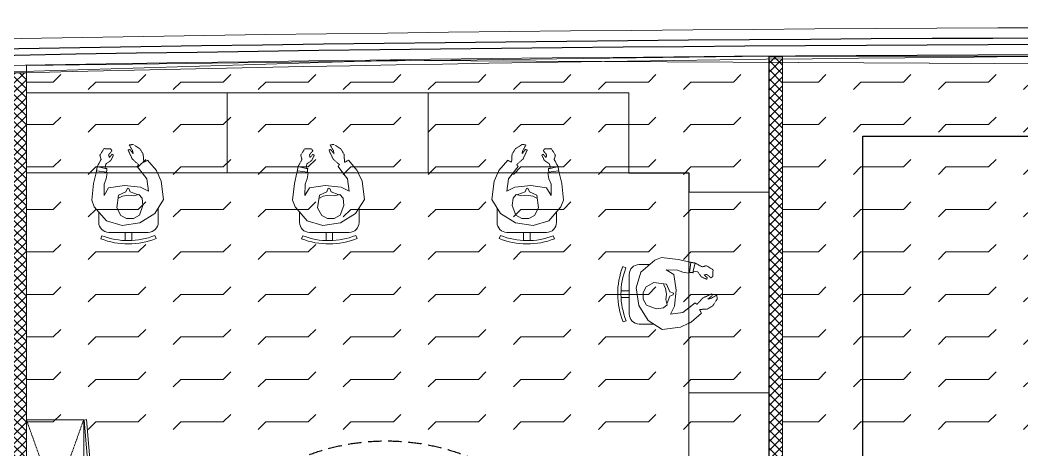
# Model space of a CAD drawing. Header units: millimetres. Extents: x 2335845 to 2509607, y 289014 to 361737.
# Drawn here: x 2386197 to 2393680, y 338693 to 341906 of the extents above; entities that cross this region are included whole.
import ezdxf

# ---------------------------------------------------------------- set-up
doc = ezdxf.new("R2010")
doc.units = ezdxf.units.MM
for name, pattern in [('( Hidden )', [0.375, 0.25, -0.125]), ('DASHED', [0.75, 0.5, -0.25]), ('HIDDEN', [0.375, 0.25, -0.125])]:
    doc.linetypes.add(name, pattern=pattern)
for name, color, linetype, lineweight in [('A-FURN-MODULAR-', 6, 'Continuous', 9), ('A-PLAN-THIN', 251, 'Continuous', 15), ('AI-FURN', 7, 'Continuous', 20), ('AR_01_PARTITION FULL HT', 2, 'Continuous', 25), ('IN-PRTN-FULL', 30, 'Continuous', 20), ('IN-PRTN-HATCH', 8, 'Continuous', 5), ('SWA- GLASS PARTITION', 8, 'Continuous', 5), ('TOA-FL-CPT-1', 8, 'Continuous', 5), ('TOA-FL-CPT-5', 8, 'Continuous', 5), ('TOA-FURN-MODULAR', 20, 'Continuous', 9)]:
    doc.layers.add(name, color=color, linetype=linetype, lineweight=lineweight)
for name, color, linetype in [('A-PLAN -GLASS FRAME', 4, 'Continuous'), ('FLOOR MARK', 7, 'Continuous'), ('I-FUR', 7, 'Continuous')]:
    doc.layers.add(name, color=color, linetype=linetype)
pattern_1 = [(0, (2309292.62, 300485.2), (0, 317.5), [317.5, -317.5]), (45, (2309610.12, 300485.2), (0, 317.5), [79.375, -290.2628, 79.375, -449.0128])]

# ---------------------------------------------------------------- blocks, each defined once
blk = doc.blocks.new('sdfff')
at = {"layer": 'AI-FURN', "color": 8, "linetype": 'HIDDEN', "ltscale": 0.1}
for p, q in [((1431068.8, 716788.7), (1429868.8, 716360.7)), ((1429868.8, 716788.7), (1431068.8, 716360.7))]:
    blk.add_line(p, q, dxfattribs=at)
at = {"layer": 'AI-FURN'}
blk.add_lwpolyline([(1431068.8, 716788.7), (1429868.8, 716788.7), (1429868.8, 716360.7), (1431068.8, 716360.7)], close=True, dxfattribs=at)
at = {"layer": 'AI-FURN', "color": 1}
for points in [[(1429871.5, 716358.3), (1430462.3, 716308.6), (1430458.9, 716288.9), (1429868.1, 716338.5)], [(1431066.2, 716358.3), (1430475.4, 716308.6), (1430478.8, 716288.9), (1431069.6, 716338.5)]]:
    blk.add_lwpolyline(points, close=True, dxfattribs=at)
at = {"layer": 'AI-FURN', "color": 8, "linetype": 'HIDDEN', "ltscale": 0.1}
for centre, start, end in [((1429935.1, 716353.1), 346.04236, 0.82722), ((1431002.6, 716353.1), 179.17278, 193.95764)]:
    blk.add_arc(centre, 528.2, start, end, dxfattribs=at)
blk = doc.blocks.new('*U643')
at = {"layer": 'IN-PRTN-HATCH'}
h = blk.add_hatch(dxfattribs=at)
h.set_pattern_fill('ANSI37', color=256, scale=15)
h.set_pattern_definition([(45, (13017.28, 0), (-33.67596, 33.67596), []), (135, (13017.28, 0), (-33.67596, -33.67596), [])])
h.paths.add_polyline_path([(-99583.1, -39967.2), (-90961.9, -39967.2), (-90961.9, -39867.2), (-99583.1, -39867.2)])
at = {"layer": 'IN-PRTN-FULL', "elevation": 0}
blk.add_lwpolyline([(-99583.1, -39967.2), (-90961.9, -39967.2), (-90961.9, -39867.2), (-99583.1, -39867.2)], close=True, dxfattribs=at)
blk = doc.blocks.new('GFHTH')
at = {"layer": 'TOA-FURN-MODULAR', "color": 18, "lineweight": 5, "true_color": 0x000000}
for p, q in [((2298438.2, 302542.4, 0), (2298320.9, 302509.4, 0)), ((2298569.7, 302524.3, 0), (2298438.2, 302542.4, 0)), ((2298320.9, 302509.4, 0), (2298231, 302404.3, 0)), ((2298682.5, 302452.8, 0), (2298569.7, 302524.3, 0)), ((2298231, 302404.3, 0), (2298211.3, 302353, 0)), ((2298748.3, 302348, 0), (2298682.5, 302452.8, 0)), ((2298211.3, 302353, 0), (2298225.1, 302230.2, 0)), ((2298303.9, 302320.2, 0), (2298305.1, 302235.6, 0)), ((2298730.8, 302211.9, 0), (2298748.3, 302348, 0)), ((2298337.9, 302262.5, 0), (2298456, 302245.2, 0)), ((2298456, 302245.2, 0), (2298574.7, 302257.9, 0)), ((2298574.7, 302257.9, 0), (2298635.5, 302287, 0)), ((2298635.5, 302287, 0), (2298622.2, 302195.2, 0)), ((2298243.7, 302150.7, 0), (2298225.1, 302230.2, 0)), ((2298305.1, 302235.6, 0), (2298320.6, 302195.2, 0)), ((2298328, 302150.7, 0), (2298320.6, 302195.2, 0)), ((2298588.2, 302150.7, 0), (2298622.2, 302195.2, 0)), ((2298702.6, 302150.7, 0), (2298730.8, 302211.9, 0)), ((2298312.8, 302116.4, 0), (2298325.1, 302117.6, 0)), ((2298317.3, 302083.5, 0), (2298312.8, 302116.4, 0)), ((2298588.2, 302150.7, 0), (2298551, 302101.8, 0)), ((2298628.3, 302056.2, 0), (2298694.6, 302133.4, 0))]:
    blk.add_line(p, q, dxfattribs=at)
at = {"layer": 'TOA-FURN-MODULAR', "color": 18, "lineweight": 15, "true_color": 0x000000}
for p, q in [((2298634.3, 302594.7, 0), (2298338.3, 302594.7, 0)), ((2298264.3, 302520.7, 0), (2298264.3, 302443.2, 0)), ((2298708.3, 302411.8, 0), (2298708.3, 302520.7, 0))]:
    blk.add_line(p, q, dxfattribs=at)
at = {"layer": 'TOA-FURN-MODULAR', "color": 18, "linetype": '( Hidden )', "lineweight": 5, "ltscale": 2, "true_color": 0x000000}
for p, q in [((2298243.7, 302150.7, 0), (2298247.3, 302135.3, 0)), ((2298247.3, 302135.3, 0), (2298252.2, 302104.3, 0)), ((2298252.2, 302104.3, 0), (2298281.6, 302049.7, 0)), ((2298325.1, 302117.6, 0), (2298321.7, 302146.3, 0)), ((2298562.1, 302089.3, 0), (2298514.4, 302046.4, 0)), ((2298551, 302101.8, 0), (2298562.1, 302089.3, 0)), ((2298694.6, 302133.4, 0), (2298702.6, 302150.7, 0)), ((2298281.6, 302049.7, 0), (2298272.4, 302017.9, 0)), ((2298272.4, 302017.9, 0), (2298303.1, 301969, 0)), ((2298355.1, 302056.9, 0), (2298317.3, 302083.5, 0)), ((2298337.6, 302015, 0), (2298342.3, 302035.9, 0)), ((2298362.7, 301985.3, 0), (2298337.6, 302015, 0)), ((2298342.3, 302035.9, 0), (2298362.7, 302011.3, 0)), ((2298373.9, 302016.7, 0), (2298355.1, 302056.9, 0)), ((2298362.7, 302011.3, 0), (2298373.9, 302016.7, 0)), ((2298514.4, 302046.4, 0), (2298483.2, 301979.7, 0)), ((2298596.2, 302011.7, 0), (2298599.7, 302070.7, 0)), ((2298599.7, 302070.7, 0), (2298628.3, 302056.2, 0)), ((2298303.1, 301969, 0), (2298353.6, 301971.5, 0)), ((2298353.6, 301971.5, 0), (2298362.7, 301985.3, 0)), ((2298483.2, 301979.7, 0), (2298496, 301974.8, 0)), ((2298515.7, 301982.3, 0), (2298492.4, 301941.7, 0)), ((2298492.4, 301941.7, 0), (2298520.5, 301937.3, 0)), ((2298496, 301974.8, 0), (2298521.3, 302007.1, 0)), ((2298521.3, 302007.1, 0), (2298515.7, 301982.3, 0)), ((2298520.5, 301937.3, 0), (2298572.4, 301971.1, 0)), ((2298572.4, 301971.1, 0), (2298596.2, 302011.7, 0))]:
    blk.add_line(p, q, dxfattribs=at)
at = {"layer": 'TOA-FURN-MODULAR', "color": 18, "linetype": '( Hidden )', "lineweight": 5, "ltscale": 3, "true_color": 0x000000}
for p, q in [((2298321.7, 302146.3, 0), (2298327.8, 302146.9, 0)), ((2298327.8, 302146.9, 0), (2298328.1, 302151.4, 0))]:
    blk.add_line(p, q, dxfattribs=at)
at = {"layer": 'TOA-FURN-MODULAR', "color": 18, "lineweight": 15, "true_color": 0x000000, "elevation": 0}
for points in [[(2298278.8, 302642.5), (2298288, 302619.7)], [(2298461.4, 302656.8), (2298461.4, 302594.7)], [(2298510.7, 302656.8), (2298510.7, 302594.7)], [(2298692.9, 302640.5), (2298683.7, 302617.7)]]:
    blk.add_lwpolyline(points, dxfattribs=at)
at = {"layer": 'TOA-FURN-MODULAR', "color": 18, "lineweight": 5, "true_color": 0x000000, "elevation": 0}
for points in [[(2298411.7, 302339.3), (2298440.2, 302324.3), (2298486.6, 302317.9), (2298525.1, 302322.9), (2298564.3, 302312.9), (2298588.5, 302340), (2298594.4, 302394.7), (2298567.2, 302466.6), (2298522.4, 302489.9), (2298471.9, 302489.9), (2298429.1, 302468.5), (2298397.9, 302410.2), (2298411.6, 302316.9), (2298466.6, 302291.5), (2298478.7, 302265.1), (2298489.4, 302266.5), (2298499.4, 302292.9), (2298552.9, 302312.2)], [(2298337.9, 302262.5), (2298303.9, 302320.2)], [(2298323.1, 302143.9), (2298249.2, 302134.9)], [(2298312.8, 302116.4), (2298249.9, 302102.9)]]:
    blk.add_lwpolyline(points, dxfattribs=at)
at = {"layer": 'TOA-FURN-MODULAR', "lineweight": 0, "ltscale": 12}
blk.add_lwpolyline([(2299223.5, 302150.7), (2297723.5, 302150.7), (2297723.5, 301550.7), (2299223.5, 301550.7)], close=True, dxfattribs=at)
at = {"layer": 'TOA-FURN-MODULAR', "color": 18, "lineweight": 15, "true_color": 0x000000, "elevation": 0}
blk.add_lwpolyline([(2298328.1, 302151.4, 0.034638), (2298338.3, 302150.7), (2298588.2, 302150.7)], format="xyb", dxfattribs=at)
at = {"layer": 'TOA-FURN-MODULAR', "color": 18, "lineweight": 15, "true_color": 0x000000}
for centre, radius, start, end in [((2298483.3, 302124.3, 0), 557.1, 67.90132, 111.54271), ((2298483.3, 302124.3, 0), 532.5, 67.90132, 111.51689), ((2298338.3, 302520.7, 0), 74, 90.00065, 180.00065), ((2298634.3, 302520.7, 0), 74, 0.00065, 90.00065)]:
    blk.add_arc(centre, radius, start, end, dxfattribs=at)
blk = doc.blocks.new('*U715')
at = {"layer": 'IN-PRTN-HATCH'}
h = blk.add_hatch(dxfattribs=at)
h.set_pattern_fill('ANSI37', color=256, scale=15)
h.set_pattern_definition([(45, (4289.046, -9e-11), (-33.67596, 33.67596), []), (135, (4289.046, -9e-11), (-33.67596, -33.67596), [])])
h.paths.add_polyline_path([(-103887.4, -39967.2), (-95385.9, -39967.2), (-95385.9, -39867.2), (-103887.4, -39867.2)])
at = {"layer": 'IN-PRTN-FULL', "elevation": 0}
blk.add_lwpolyline([(-103887.4, -39967.2), (-95385.9, -39967.2), (-95385.9, -39867.2), (-103887.4, -39867.2)], close=True, dxfattribs=at)

msp = doc.modelspace()

# ---------------------------------------------------------------- hatches: boundary and pattern name
at = {"layer": 'TOA-FL-CPT-5'}
h = msp.add_hatch(dxfattribs=at)
h.set_pattern_fill('FLEX', color=8, scale=50)
h.set_pattern_definition(pattern_1)
edge = h.paths.add_edge_path()
edge.add_line((2391891.519, 341636.517), (2391891.647, 325701.668))
edge.add_line((2391891.647, 325701.668), (2392141.744, 325701.668))
edge.add_line((2392141.744, 325701.668), (2392141.744, 325601.668))
edge.add_line((2392141.744, 325601.668), (2393641.646, 325601.648))
edge.add_line((2393641.646, 325601.648), (2393641.646, 325702.33))
edge.add_line((2393641.646, 325702.33), (2394044.8, 325701.546))
edge.add_line((2394044.8, 325701.546), (2394044.683, 328001.738))
edge.add_line((2394044.683, 328001.738), (2403103.197, 328001.969))
edge.add_line((2403103.197, 328001.969), (2406283.172, 331181.464))
edge.add_line((2406283.172, 331181.464), (2408344.683, 335301.624))
edge.add_line((2408344.683, 335301.624), (2408344.683, 341505.727))
edge.add_arc((2392985.18, -555741.344), 897378.527, 89.019279294, 90.069828029)
h = msp.add_hatch(dxfattribs=at)
h.set_pattern_fill('FLEX', color=8, scale=50)
h.set_pattern_definition(pattern_1)
h.paths.add_polyline_path([(2386244.684, 341566.571), (2391790.858, 341637.004), (2391791.367, 333114.421), (2387394.683, 333110.925), (2387394.683, 333010.924), (2386344.683, 333010.925), (2386344.683, 333110.925), (2386244.684, 333110.925)])

# ---------------------------------------------------------------- linework, layer by layer
at = {"const_width": 5}
msp.add_lwpolyline([(2416480.945, 323026.624), (2418342.846, 335301.624), (2408344.683, 335301.624), (2408344.683, 341505.727, 0.02643364), (2350244.683, 339753.79)], format="xyb", dxfattribs=at)
at = {"layer": 'A-PLAN -GLASS FRAME', "color": 4, "ltscale": 500, "elevation": 0}
msp.add_lwpolyline([(2408419.683, 338776.624), (2408419.683, 341579.011, 0.02661617), (2350319.683, 339835.313), (2350319.683, 339885.152, -0.02663744), (2408469.683, 341628.356), (2408469.683, 338776.624)], format="xyb", close=True, dxfattribs=at)
at = {"layer": 'A-PLAN-THIN', "elevation": 0}
msp.add_lwpolyline([(2408344.683, 338701.624), (2408344.683, 341505.727, 0.02661994), (2350244.683, 339753.79), (2350244.683, 339954.151, -0.02670257), (2408544.683, 341701.624), (2408544.683, 338701.624), (2408344.683, 338701.624)], format="xyb", dxfattribs=at)
at = {"layer": 'FLOOR MARK', "color": 8, "linetype": 'DASHED', "ltscale": 200}
msp.add_circle((2388932.026, 337108.837, 0), 1651.744, dxfattribs=at)
at = {"layer": 'I-FUR', "color": 1}
for points in [[(2391891.531, 337618.931), (2392491.639, 337618.931), (2392491.639, 341037.722)], [(2392491.639, 341037.722), (2407744.683, 341037.722), (2407744.683, 335451.624)]]:
    msp.add_lwpolyline(points, dxfattribs=at)
at = {"layer": 'I-FUR', "color": 6, "linetype": 'ByBlock', "elevation": 0}
msp.add_lwpolyline([(2390744.679, 340763.309), (2391191.459, 340763.309), (2391191.465, 340618.939)], dxfattribs=at)
at = {"layer": 'SWA- GLASS PARTITION'}
msp.add_lwpolyline([(2408344.683, 341505.727), (2408344.683, 335301.624), (2406283.172, 331181.464), (2403147.551, 328051.964), (2394056.748, 328051.975), (2394044.682, 325702.011), (2392041.533, 325702.009), (2386244.794, 325702.015), (2386244.8, 331410.903), (2391791.53, 331410.897), (2391791.528, 333111.723), (2386244.677, 333111.685), (2386244.687, 341512.454, -0.01232531)], format="xyb", close=True, dxfattribs=at)
at = {"layer": 'TOA-FL-CPT-1', "elevation": 0}
msp.add_lwpolyline([(2386244.684, 341566.571), (2391790.858, 341637.004), (2391791.367, 333114.421), (2387394.683, 333110.925), (2387394.683, 333010.924), (2386344.683, 333010.925), (2386344.683, 333110.925), (2386244.684, 333110.925)], close=True, dxfattribs=at)
msp.add_lwpolyline([(2391891.519, 341636.517), (2391891.647, 325701.668), (2392141.744, 325701.668), (2392141.744, 325601.668), (2393641.646, 325601.648), (2393641.646, 325702.33), (2394044.8, 325701.546), (2394044.683, 328001.738), (2403103.197, 328001.969), (2406283.172, 331181.464), (2408344.683, 335301.624), (2408344.683, 341505.727, 0.00458392), (2391891.519, 341636.517)], format="xyb", dxfattribs=at)

# ---------------------------------------------------------------- block references
at = {"layer": 'A-FURN-MODULAR-', "xscale": -1}
for rotation in [89.99999999999991, 89.9999999999999]:
    msp.add_blockref('sdfff', (3103033.418, 1768787.782), dxfattribs=dict(at, rotation=rotation))
at = {"layer": 'AR_01_PARTITION FULL HT', "xscale": -1, "rotation": 90.00006405399009}
msp.add_blockref('*U643', (2351924.432, 242048.896, 0), dxfattribs=at)
at = {"layer": 'AR_01_PARTITION FULL HT', "rotation": 269.9999359460098}
msp.add_blockref('*U715', (2426111.769, 237624.988, 0), dxfattribs=at)
at = {"layer": 'TOA-FURN-MODULAR', "color": 1, "xscale": -1}
for p, rotation in [((88521.141, 642914.028), 180), ((90021.141, 642914.008), 180), ((2693342.165, 2638342.476), 89.99999999999991), ((2693342.145, 2636842.476), 89.99999999999991)]:
    msp.add_blockref('GFHTH', p, dxfattribs=dict(at, rotation=rotation))
at = {"layer": 'TOA-FURN-MODULAR', "color": 1, "rotation": 180}
msp.add_blockref('GFHTH', (4688468.216, 642914.008), dxfattribs=at)

doc.saveas('drawing.dxf')
